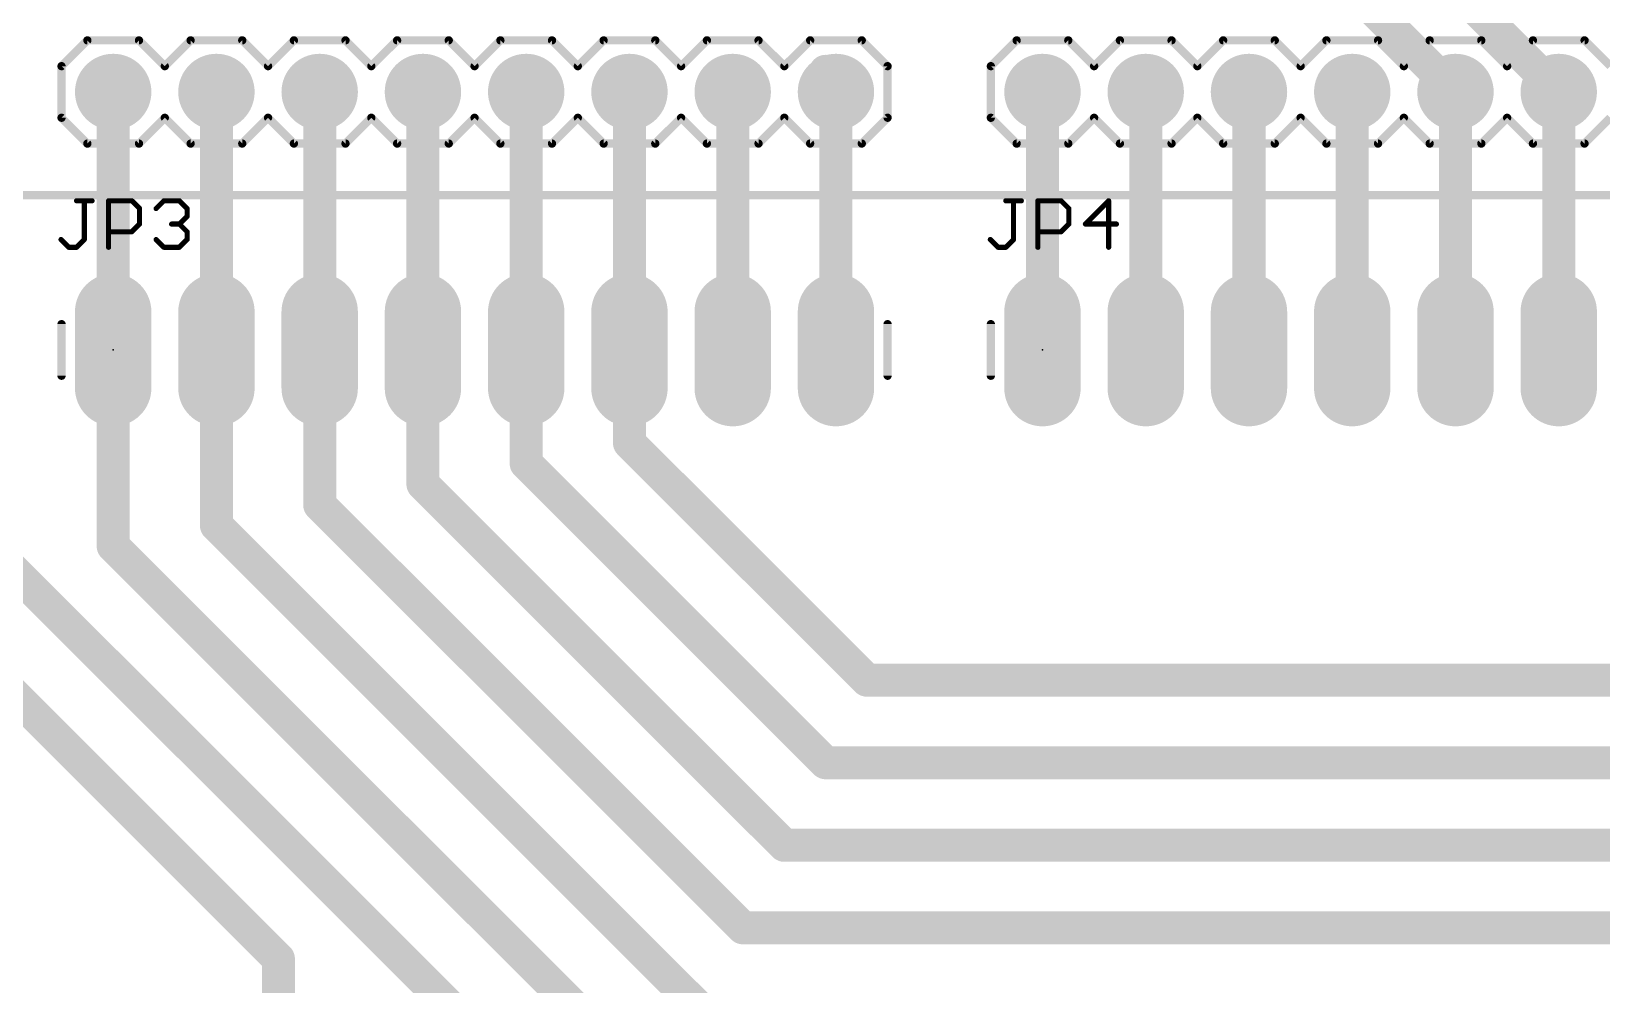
# Model space of a CAD drawing. Extents: x -209 to 66, y -44 to 97.
# Drawn here: x -73.13 to -34.51, y -18.16 to 5.3 of the extents above; entities that cross this region are included whole.
import ezdxf

# ---------------------------------------------------------------- set-up
doc = ezdxf.new("R2010")
doc.units = 0
for name, color, linetype in [('1', 22, 'CONTINUOUS'), ('17', 82, 'CONTINUOUS'), ('21', 253, 'CONTINUOUS'), ('22', 253, 'CONTINUOUS'), ('23', 7, 'CONTINUOUS'), ('25', 253, 'CONTINUOUS'), ('51', 253, 'CONTINUOUS'), ('52', 253, 'CONTINUOUS')]:
    doc.layers.add(name, color=color, linetype=linetype)

# ---------------------------------------------------------------- blocks, each defined once
blk = doc.blocks.new('RECT')
blk.add_solid([(-0.5, -0.5), (0.5, -0.5), (-0.5, 0.5), (0.5, 0.5)])
blk = doc.blocks.new('LONGP100')
at = {"const_width": 1}
blk.add_lwpolyline([(-0.5, 0), (0.5, 0)], dxfattribs=at)
at = {"const_width": 0.5}
for points in [[(-0.5, 0.25, 1), (-0.5, -0.25)], [(0.5, -0.25, 1), (0.5, 0.25)]]:
    blk.add_lwpolyline(points, format="xyb", dxfattribs=at)
blk = doc.blocks.new('ROUNDP')
at = {"const_width": 0.5}
blk.add_lwpolyline([(0, -0.25, 1), (0, 0.25, 1), (0, -0.25)], format="xyb", dxfattribs=at)

msp = doc.modelspace()

# ---------------------------------------------------------------- linework, layer by layer
at = {"layer": '1'}
for points, const_width in [([(-35.56, 3.81), (-41.656, 9.906)], 0.8128), ([(-38.1, 3.81), (-42.418, 8.128)], 0.8128), ([(-68.58, 3.81), (-68.58, 4.064)], 1.27), ([(-66.04, 3.81), (-66.04, 4.064)], 1.27), ([(-63.5, 3.81), (-63.5, 4.064)], 1.27), ([(-60.96, 3.81), (-60.96, 4.064)], 1.27), ([(-58.42, 3.81), (-58.42, 4.064)], 1.27), ([(-55.88, 3.81), (-55.88, 4.064)], 1.27), ([(-53.594, 4.318), (-53.086, 3.81)], 0.8128), ([(-48.26, 3.81), (-48.26, 4.064)], 1.27), ([(-45.72, 3.81), (-45.72, 4.064)], 1.27), ([(-43.18, 3.81), (-43.18, 4.064)], 1.27), ([(-40.64, 3.81), (-40.64, 4.064)], 1.27), ([(-38.1, 3.81), (-38.1, 4.064)], 1.27), ([(-35.56, 3.81), (-35.56, 4.064)], 1.27), ([(-71.374, 3.81), (-71.12, 3.81)], 1.27), ([(-53.34, 3.81), (-53.34, 3.556)], 1.27), ([(-71.12, 3.81), (-71.12, -2.286)], 0.8128), ([(-68.58, 3.81), (-68.58, -2.286)], 0.8128), ([(-66.04, 3.81), (-66.04, -2.54)], 0.8128), ([(-63.5, 3.81), (-63.5, -2.286)], 0.8128), ([(-60.96, 3.81), (-60.96, -2.286)], 0.8128), ([(-58.42, 3.81), (-58.42, -2.286)], 0.8128), ([(-55.88, 3.81), (-55.88, -2.286)], 0.8128), ([(-53.34, 3.81), (-53.086, 3.556)], 0.8128), ([(-53.34, 3.556), (-53.34, -2.286)], 0.8128), ([(-48.26, 3.81), (-48.26, -2.286)], 0.8128), ([(-45.72, 3.81), (-45.72, -2.286)], 0.8128), ([(-43.18, 3.81), (-43.18, -2.286)], 0.8128), ([(-40.64, 3.81), (-40.64, -2.286)], 0.8128), ([(-38.1, 3.81), (-38.1, -2.286)], 0.8128), ([(-35.56, 3.81), (-35.56, -2.286)], 0.8128), ([(-71.12, -2.54), (-71.12, -2.286)], 1.27), ([(-68.58, -2.54), (-68.58, -2.286)], 1.27), ([(-66.04, -2.54), (-65.786, -2.54)], 1.27), ([(-63.5, -2.54), (-63.5, -2.286)], 1.27), ([(-60.96, -2.54), (-60.96, -2.286)], 1.27), ([(-58.42, -2.54), (-58.42, -2.286)], 1.27), ([(-55.88, -2.54), (-55.88, -2.286)], 1.27), ([(-53.34, -2.54), (-53.34, -2.286)], 1.27), ([(-48.26, -2.54), (-48.26, -2.286)], 1.27), ([(-45.72, -2.54), (-45.72, -2.286)], 1.27), ([(-43.18, -2.54), (-43.18, -2.286)], 1.27), ([(-40.64, -2.54), (-40.64, -2.286)], 1.27), ([(-38.1, -2.54), (-38.1, -2.286)], 1.27), ([(-35.56, -2.54), (-35.56, -2.286)], 1.27), ([(-71.12, -2.54), (-71.12, -7.366)], 0.8128), ([(-68.58, -2.54), (-68.58, -6.858)], 0.8128), ([(-66.04, -2.54), (-66.04, -6.35)], 0.8128), ([(-63.5, -2.54), (-63.5, -5.842)], 0.8128), ([(-60.96, -2.54), (-60.96, -5.334)], 0.8128), ([(-58.42, -2.54), (-58.42, -4.826)], 0.8128), ([(-58.42, -4.826), (-52.578, -10.668)], 0.8128), ([(-60.96, -5.334), (-53.594, -12.7)], 0.8128), ([(-63.5, -5.842), (-54.61, -14.732)], 0.8128), ([(-75.184, -6.35), (-58.674, -22.86)], 0.8128), ([(-66.04, -6.35), (-55.626, -16.764)], 0.8128), ([(-77.724, -6.858), (-67.056, -17.526)], 0.8128), ([(-68.58, -6.858), (-56.642, -18.796)], 0.8128), ([(-71.12, -7.366), (-57.658, -20.828)], 0.8128), ([(-52.578, -10.668), (-17.018, -10.668)], 0.8128), ([(-53.594, -12.7), (-16.51, -12.7)], 0.8128), ([(-54.61, -14.732), (-16.002, -14.732)], 0.8128), ([(-55.626, -16.764), (-15.494, -16.764)], 0.8128), ([(-67.056, -17.526), (-67.056, -22.86)], 0.8128)]:
    msp.add_lwpolyline(points, dxfattribs=dict(at, const_width=const_width))
for points, const_width in [([(-68.2625, 4.064, 1), (-68.8975, 4.064)], 0.635), ([(-65.7225, 4.064, 1), (-66.3575, 4.064)], 0.635), ([(-63.1825, 4.064, 1), (-63.8175, 4.064)], 0.635), ([(-60.6425, 4.064, 1), (-61.2775, 4.064)], 0.635), ([(-58.1025, 4.064, 1), (-58.7375, 4.064)], 0.635), ([(-55.5625, 4.064, 1), (-56.1975, 4.064)], 0.635), ([(-53.4503, 4.4617, 1), (-53.7377, 4.1743)], 0.4064), ([(-47.9425, 4.064, 1), (-48.5775, 4.064)], 0.635), ([(-45.4025, 4.064, 1), (-46.0375, 4.064)], 0.635), ([(-42.8625, 4.064, 1), (-43.4975, 4.064)], 0.635), ([(-40.3225, 4.064, 1), (-40.9575, 4.064)], 0.635), ([(-37.7825, 4.064, 1), (-38.4175, 4.064)], 0.635), ([(-35.2425, 4.064, 1), (-35.8775, 4.064)], 0.635), ([(-71.374, 4.1275, 1), (-71.374, 3.4925)], 0.635), ([(-71.12, 3.4925, 1), (-71.12, 4.1275)], 0.635), ([(-53.0225, 3.81, 1), (-53.6575, 3.81)], 0.635), ([(-70.9168, 3.81, 1), (-71.3232, 3.81)], 0.4064), ([(-68.8975, 3.81, 1), (-68.2625, 3.81)], 0.635), ([(-68.3768, 3.81, 1), (-68.7832, 3.81)], 0.4064), ([(-66.3575, 3.81, 1), (-65.7225, 3.81)], 0.635), ([(-65.8368, 3.81, 1), (-66.2432, 3.81)], 0.4064), ([(-63.8175, 3.81, 1), (-63.1825, 3.81)], 0.635), ([(-63.2968, 3.81, 1), (-63.7032, 3.81)], 0.4064), ([(-61.2775, 3.81, 1), (-60.6425, 3.81)], 0.635), ([(-60.7568, 3.81, 1), (-61.1632, 3.81)], 0.4064), ([(-58.7375, 3.81, 1), (-58.1025, 3.81)], 0.635), ([(-58.2168, 3.81, 1), (-58.6232, 3.81)], 0.4064), ([(-56.1975, 3.81, 1), (-55.5625, 3.81)], 0.635), ([(-55.6768, 3.81, 1), (-56.0832, 3.81)], 0.4064), ([(-53.6575, 3.556, 1), (-53.0225, 3.556)], 0.635), ([(-53.1963, 3.9537, 1), (-53.4837, 3.6663)], 0.4064), ([(-53.1368, 3.556, 1), (-53.5432, 3.556)], 0.4064), ([(-53.2297, 3.6663, 1), (-52.9423, 3.9537)], 0.4064), ([(-53.2297, 3.4123, 1), (-52.9423, 3.6997)], 0.4064), ([(-48.5775, 3.81, 1), (-47.9425, 3.81)], 0.635), ([(-48.0568, 3.81, 1), (-48.4632, 3.81)], 0.4064), ([(-46.0375, 3.81, 1), (-45.4025, 3.81)], 0.635), ([(-45.5168, 3.81, 1), (-45.9232, 3.81)], 0.4064), ([(-43.4975, 3.81, 1), (-42.8625, 3.81)], 0.635), ([(-42.9768, 3.81, 1), (-43.3832, 3.81)], 0.4064), ([(-40.9575, 3.81, 1), (-40.3225, 3.81)], 0.635), ([(-40.4368, 3.81, 1), (-40.8432, 3.81)], 0.4064), ([(-38.4175, 3.81, 1), (-37.7825, 3.81)], 0.635), ([(-37.8968, 3.81, 1), (-38.3032, 3.81)], 0.4064), ([(-38.2437, 3.6663, 1), (-37.9563, 3.9537)], 0.4064), ([(-35.8775, 3.81, 1), (-35.2425, 3.81)], 0.635), ([(-35.3568, 3.81, 1), (-35.7632, 3.81)], 0.4064), ([(-35.7037, 3.6663, 1), (-35.4163, 3.9537)], 0.4064), ([(-70.8025, -2.286, 1), (-71.4375, -2.286)], 0.635), ([(-68.2625, -2.286, 1), (-68.8975, -2.286)], 0.635), ([(-66.04, -2.2225, 1), (-66.04, -2.8575)], 0.635), ([(-65.786, -2.8575, 1), (-65.786, -2.2225)], 0.635), ([(-63.1825, -2.286, 1), (-63.8175, -2.286)], 0.635), ([(-60.6425, -2.286, 1), (-61.2775, -2.286)], 0.635), ([(-58.1025, -2.286, 1), (-58.7375, -2.286)], 0.635), ([(-55.5625, -2.286, 1), (-56.1975, -2.286)], 0.635), ([(-53.0225, -2.286, 1), (-53.6575, -2.286)], 0.635), ([(-47.9425, -2.286, 1), (-48.5775, -2.286)], 0.635), ([(-45.4025, -2.286, 1), (-46.0375, -2.286)], 0.635), ([(-42.8625, -2.286, 1), (-43.4975, -2.286)], 0.635), ([(-40.3225, -2.286, 1), (-40.9575, -2.286)], 0.635), ([(-37.7825, -2.286, 1), (-38.4175, -2.286)], 0.635), ([(-35.2425, -2.286, 1), (-35.8775, -2.286)], 0.635), ([(-71.4375, -2.54, 1), (-70.8025, -2.54)], 0.635), ([(-71.3232, -2.286, 1), (-70.9168, -2.286)], 0.4064), ([(-70.9168, -2.54, 1), (-71.3232, -2.54)], 0.4064), ([(-68.8975, -2.54, 1), (-68.2625, -2.54)], 0.635), ([(-68.7832, -2.286, 1), (-68.3768, -2.286)], 0.4064), ([(-68.3768, -2.54, 1), (-68.7832, -2.54)], 0.4064), ([(-65.8368, -2.54, 1), (-66.2432, -2.54)], 0.4064), ([(-63.8175, -2.54, 1), (-63.1825, -2.54)], 0.635), ([(-63.7032, -2.286, 1), (-63.2968, -2.286)], 0.4064), ([(-63.2968, -2.54, 1), (-63.7032, -2.54)], 0.4064), ([(-61.2775, -2.54, 1), (-60.6425, -2.54)], 0.635), ([(-61.1632, -2.286, 1), (-60.7568, -2.286)], 0.4064), ([(-60.7568, -2.54, 1), (-61.1632, -2.54)], 0.4064), ([(-58.7375, -2.54, 1), (-58.1025, -2.54)], 0.635), ([(-58.6232, -2.286, 1), (-58.2168, -2.286)], 0.4064), ([(-58.2168, -2.54, 1), (-58.6232, -2.54)], 0.4064), ([(-56.1975, -2.54, 1), (-55.5625, -2.54)], 0.635), ([(-56.0832, -2.286, 1), (-55.6768, -2.286)], 0.4064), ([(-53.6575, -2.54, 1), (-53.0225, -2.54)], 0.635), ([(-53.5432, -2.286, 1), (-53.1368, -2.286)], 0.4064), ([(-48.5775, -2.54, 1), (-47.9425, -2.54)], 0.635), ([(-48.4632, -2.286, 1), (-48.0568, -2.286)], 0.4064), ([(-46.0375, -2.54, 1), (-45.4025, -2.54)], 0.635), ([(-45.9232, -2.286, 1), (-45.5168, -2.286)], 0.4064), ([(-43.4975, -2.54, 1), (-42.8625, -2.54)], 0.635), ([(-43.3832, -2.286, 1), (-42.9768, -2.286)], 0.4064), ([(-40.9575, -2.54, 1), (-40.3225, -2.54)], 0.635), ([(-40.8432, -2.286, 1), (-40.4368, -2.286)], 0.4064), ([(-38.4175, -2.54, 1), (-37.7825, -2.54)], 0.635), ([(-38.3032, -2.286, 1), (-37.8968, -2.286)], 0.4064), ([(-35.8775, -2.54, 1), (-35.2425, -2.54)], 0.635), ([(-35.7632, -2.286, 1), (-35.3568, -2.286)], 0.4064), ([(-66.2432, -2.54, 1), (-65.8368, -2.54)], 0.4064), ([(-58.2763, -4.6823, 1), (-58.5637, -4.9697)], 0.4064), ([(-58.6232, -4.826, 1), (-58.2168, -4.826)], 0.4064), ([(-60.8163, -5.1903, 1), (-61.1037, -5.4777)], 0.4064), ([(-61.1632, -5.334, 1), (-60.7568, -5.334)], 0.4064), ([(-63.3563, -5.6983, 1), (-63.6437, -5.9857)], 0.4064), ([(-63.7032, -5.842, 1), (-63.2968, -5.842)], 0.4064), ([(-65.8963, -6.2063, 1), (-66.1837, -6.4937)], 0.4064), ([(-66.2432, -6.35, 1), (-65.8368, -6.35)], 0.4064), ([(-68.4363, -6.7143, 1), (-68.7237, -7.0017)], 0.4064), ([(-68.7832, -6.858, 1), (-68.3768, -6.858)], 0.4064), ([(-70.9763, -7.2223, 1), (-71.2637, -7.5097)], 0.4064), ([(-71.3232, -7.366, 1), (-70.9168, -7.366)], 0.4064), ([(-52.578, -10.4648, 1), (-52.578, -10.8712)], 0.4064), ([(-52.7217, -10.8117, 1), (-52.4343, -10.5243)], 0.4064), ([(-53.594, -12.4968, 1), (-53.594, -12.9032)], 0.4064), ([(-53.7377, -12.8437, 1), (-53.4503, -12.5563)], 0.4064), ([(-54.61, -14.5288, 1), (-54.61, -14.9352)], 0.4064), ([(-54.7537, -14.8757, 1), (-54.4663, -14.5883)], 0.4064), ([(-55.626, -16.5608, 1), (-55.626, -16.9672)], 0.4064), ([(-55.7697, -16.9077, 1), (-55.4823, -16.6203)], 0.4064), ([(-66.8528, -17.526, 1), (-67.2592, -17.526)], 0.4064), ([(-67.1997, -17.6697, 1), (-66.9123, -17.3823)], 0.4064)]:
    msp.add_lwpolyline(points, format="xyb", dxfattribs=dict(at, const_width=const_width))
at = {"layer": '21', "const_width": 0.2032}
for points in [[(-72.39, -1.905), (-72.39, -3.175)], [(-52.07, -1.905), (-52.07, -3.175)], [(-49.53, -1.905), (-49.53, -3.175)]]:
    msp.add_lwpolyline(points, dxfattribs=at)
at = {"layer": '21', "const_width": 0.1016}
for points in [[(-72.3392, -1.905, 1), (-72.4408, -1.905)], [(-52.0192, -1.905, 1), (-52.1208, -1.905)], [(-49.4792, -1.905, 1), (-49.5808, -1.905)], [(-72.4408, -3.175, 1), (-72.3392, -3.175)], [(-52.1208, -3.175, 1), (-52.0192, -3.175)], [(-49.5808, -3.175, 1), (-49.4792, -3.175)]]:
    msp.add_lwpolyline(points, format="xyb", dxfattribs=at)
at = {"layer": '22', "const_width": 0.2032}
for points in [[(-72.39, 4.445), (-71.755, 5.08)], [(-70.485, 5.08), (-71.755, 5.08)], [(-69.85, 4.445), (-70.485, 5.08)], [(-69.215, 5.08), (-69.85, 4.445)], [(-67.945, 5.08), (-69.215, 5.08)], [(-67.31, 4.445), (-67.945, 5.08)], [(-66.675, 5.08), (-67.31, 4.445)], [(-65.405, 5.08), (-66.675, 5.08)], [(-64.77, 4.445), (-65.405, 5.08)], [(-64.77, 4.445), (-64.135, 5.08)], [(-62.865, 5.08), (-64.135, 5.08)], [(-62.23, 4.445), (-62.865, 5.08)], [(-61.595, 5.08), (-62.23, 4.445)], [(-60.325, 5.08), (-61.595, 5.08)], [(-59.69, 4.445), (-60.325, 5.08)], [(-59.055, 5.08), (-59.69, 4.445)], [(-57.785, 5.08), (-59.055, 5.08)], [(-57.15, 4.445), (-57.785, 5.08)], [(-57.15, 4.445), (-56.515, 5.08)], [(-55.245, 5.08), (-56.515, 5.08)], [(-54.61, 4.445), (-55.245, 5.08)], [(-54.61, 4.445), (-53.975, 5.08)], [(-52.705, 5.08), (-53.975, 5.08)], [(-52.07, 4.445), (-52.705, 5.08)], [(-49.53, 4.445), (-48.895, 5.08)], [(-47.625, 5.08), (-48.895, 5.08)], [(-46.99, 4.445), (-47.625, 5.08)], [(-46.355, 5.08), (-46.99, 4.445)], [(-45.085, 5.08), (-46.355, 5.08)], [(-44.45, 4.445), (-45.085, 5.08)], [(-43.815, 5.08), (-44.45, 4.445)], [(-42.545, 5.08), (-43.815, 5.08)], [(-41.91, 4.445), (-42.545, 5.08)], [(-41.91, 4.445), (-41.275, 5.08)], [(-40.005, 5.08), (-41.275, 5.08)], [(-39.37, 4.445), (-40.005, 5.08)], [(-38.735, 5.08), (-39.37, 4.445)], [(-37.465, 5.08), (-38.735, 5.08)], [(-36.83, 4.445), (-37.465, 5.08)], [(-36.195, 5.08), (-36.83, 4.445)], [(-34.925, 5.08), (-36.195, 5.08)], [(-34.29, 4.445), (-34.925, 5.08)], [(-72.39, 3.175), (-72.39, 4.445)], [(-52.07, 3.175), (-52.07, 4.445)], [(-49.53, 3.175), (-49.53, 4.445)], [(-71.755, 2.54), (-72.39, 3.175)], [(-70.485, 2.54), (-69.85, 3.175)], [(-69.85, 3.175), (-69.215, 2.54)], [(-67.945, 2.54), (-67.31, 3.175)], [(-67.31, 3.175), (-66.675, 2.54)], [(-65.405, 2.54), (-64.77, 3.175)], [(-64.135, 2.54), (-64.77, 3.175)], [(-62.865, 2.54), (-62.23, 3.175)], [(-62.23, 3.175), (-61.595, 2.54)], [(-60.325, 2.54), (-59.69, 3.175)], [(-59.69, 3.175), (-59.055, 2.54)], [(-57.785, 2.54), (-57.15, 3.175)], [(-56.515, 2.54), (-57.15, 3.175)], [(-55.245, 2.54), (-54.61, 3.175)], [(-53.975, 2.54), (-54.61, 3.175)], [(-52.705, 2.54), (-52.07, 3.175)], [(-48.895, 2.54), (-49.53, 3.175)], [(-47.625, 2.54), (-46.99, 3.175)], [(-46.99, 3.175), (-46.355, 2.54)], [(-45.085, 2.54), (-44.45, 3.175)], [(-44.45, 3.175), (-43.815, 2.54)], [(-42.545, 2.54), (-41.91, 3.175)], [(-41.275, 2.54), (-41.91, 3.175)], [(-40.005, 2.54), (-39.37, 3.175)], [(-39.37, 3.175), (-38.735, 2.54)], [(-37.465, 2.54), (-36.83, 3.175)], [(-36.83, 3.175), (-36.195, 2.54)], [(-34.925, 2.54), (-34.29, 3.175)], [(-71.755, 2.54), (-70.485, 2.54)], [(-69.215, 2.54), (-67.945, 2.54)], [(-66.675, 2.54), (-65.405, 2.54)], [(-64.135, 2.54), (-62.865, 2.54)], [(-61.595, 2.54), (-60.325, 2.54)], [(-59.055, 2.54), (-57.785, 2.54)], [(-56.515, 2.54), (-55.245, 2.54)], [(-53.975, 2.54), (-52.705, 2.54)], [(-48.895, 2.54), (-47.625, 2.54)], [(-46.355, 2.54), (-45.085, 2.54)], [(-43.815, 2.54), (-42.545, 2.54)], [(-41.275, 2.54), (-40.005, 2.54)], [(-38.735, 2.54), (-37.465, 2.54)], [(-36.195, 2.54), (-34.925, 2.54)]]:
    msp.add_lwpolyline(points, dxfattribs=at)
at = {"layer": '22', "const_width": 0.1016}
for points in [[(-71.755, 5.1308, 1), (-71.755, 5.0292)], [(-71.7191, 5.0441, 1), (-71.7909, 5.1159)], [(-70.4491, 5.1159, 1), (-70.5209, 5.0441)], [(-70.485, 5.0292, 1), (-70.485, 5.1308)], [(-69.215, 5.1308, 1), (-69.215, 5.0292)], [(-69.1791, 5.0441, 1), (-69.2509, 5.1159)], [(-67.9091, 5.1159, 1), (-67.9809, 5.0441)], [(-67.945, 5.0292, 1), (-67.945, 5.1308)], [(-66.675, 5.1308, 1), (-66.675, 5.0292)], [(-66.6391, 5.0441, 1), (-66.7109, 5.1159)], [(-65.3691, 5.1159, 1), (-65.4409, 5.0441)], [(-65.405, 5.0292, 1), (-65.405, 5.1308)], [(-64.135, 5.1308, 1), (-64.135, 5.0292)], [(-64.0991, 5.0441, 1), (-64.1709, 5.1159)], [(-62.8291, 5.1159, 1), (-62.9009, 5.0441)], [(-62.865, 5.0292, 1), (-62.865, 5.1308)], [(-61.595, 5.1308, 1), (-61.595, 5.0292)], [(-61.5591, 5.0441, 1), (-61.6309, 5.1159)], [(-60.2891, 5.1159, 1), (-60.3609, 5.0441)], [(-60.325, 5.0292, 1), (-60.325, 5.1308)], [(-59.055, 5.1308, 1), (-59.055, 5.0292)], [(-59.0191, 5.0441, 1), (-59.0909, 5.1159)], [(-57.7491, 5.1159, 1), (-57.8209, 5.0441)], [(-57.785, 5.0292, 1), (-57.785, 5.1308)], [(-56.515, 5.1308, 1), (-56.515, 5.0292)], [(-56.4791, 5.0441, 1), (-56.5509, 5.1159)], [(-55.2091, 5.1159, 1), (-55.2809, 5.0441)], [(-55.245, 5.0292, 1), (-55.245, 5.1308)], [(-53.975, 5.1308, 1), (-53.975, 5.0292)], [(-53.9391, 5.0441, 1), (-54.0109, 5.1159)], [(-52.6691, 5.1159, 1), (-52.7409, 5.0441)], [(-52.705, 5.0292, 1), (-52.705, 5.1308)], [(-48.895, 5.1308, 1), (-48.895, 5.0292)], [(-48.8591, 5.0441, 1), (-48.9309, 5.1159)], [(-47.5891, 5.1159, 1), (-47.6609, 5.0441)], [(-47.625, 5.0292, 1), (-47.625, 5.1308)], [(-46.355, 5.1308, 1), (-46.355, 5.0292)], [(-46.3191, 5.0441, 1), (-46.3909, 5.1159)], [(-45.0491, 5.1159, 1), (-45.1209, 5.0441)], [(-45.085, 5.0292, 1), (-45.085, 5.1308)], [(-43.815, 5.1308, 1), (-43.815, 5.0292)], [(-43.7791, 5.0441, 1), (-43.8509, 5.1159)], [(-42.5091, 5.1159, 1), (-42.5809, 5.0441)], [(-42.545, 5.0292, 1), (-42.545, 5.1308)], [(-41.275, 5.1308, 1), (-41.275, 5.0292)], [(-41.2391, 5.0441, 1), (-41.3109, 5.1159)], [(-39.9691, 5.1159, 1), (-40.0409, 5.0441)], [(-40.005, 5.0292, 1), (-40.005, 5.1308)], [(-38.735, 5.1308, 1), (-38.735, 5.0292)], [(-38.6991, 5.0441, 1), (-38.7709, 5.1159)], [(-37.4291, 5.1159, 1), (-37.5009, 5.0441)], [(-37.465, 5.0292, 1), (-37.465, 5.1308)], [(-36.195, 5.1308, 1), (-36.195, 5.0292)], [(-36.1591, 5.0441, 1), (-36.2309, 5.1159)], [(-34.8891, 5.1159, 1), (-34.9609, 5.0441)], [(-34.925, 5.0292, 1), (-34.925, 5.1308)], [(-72.3392, 4.445, 1), (-72.4408, 4.445)], [(-72.4259, 4.4809, 1), (-72.3541, 4.4091)], [(-69.8859, 4.4809, 1), (-69.8141, 4.4091)], [(-69.8859, 4.4091, 1), (-69.8141, 4.4809)], [(-67.3459, 4.4809, 1), (-67.2741, 4.4091)], [(-67.3459, 4.4091, 1), (-67.2741, 4.4809)], [(-64.8059, 4.4809, 1), (-64.7341, 4.4091)], [(-64.8059, 4.4091, 1), (-64.7341, 4.4809)], [(-62.2659, 4.4809, 1), (-62.1941, 4.4091)], [(-62.2659, 4.4091, 1), (-62.1941, 4.4809)], [(-59.7259, 4.4809, 1), (-59.6541, 4.4091)], [(-59.7259, 4.4091, 1), (-59.6541, 4.4809)], [(-57.1859, 4.4809, 1), (-57.1141, 4.4091)], [(-57.1859, 4.4091, 1), (-57.1141, 4.4809)], [(-54.6459, 4.4809, 1), (-54.5741, 4.4091)], [(-54.6459, 4.4091, 1), (-54.5741, 4.4809)], [(-52.0192, 4.445, 1), (-52.1208, 4.445)], [(-52.1059, 4.4091, 1), (-52.0341, 4.4809)], [(-49.4792, 4.445, 1), (-49.5808, 4.445)], [(-49.5659, 4.4809, 1), (-49.4941, 4.4091)], [(-47.0259, 4.4809, 1), (-46.9541, 4.4091)], [(-47.0259, 4.4091, 1), (-46.9541, 4.4809)], [(-44.4859, 4.4809, 1), (-44.4141, 4.4091)], [(-44.4859, 4.4091, 1), (-44.4141, 4.4809)], [(-41.9459, 4.4809, 1), (-41.8741, 4.4091)], [(-41.9459, 4.4091, 1), (-41.8741, 4.4809)], [(-39.4059, 4.4809, 1), (-39.3341, 4.4091)], [(-39.4059, 4.4091, 1), (-39.3341, 4.4809)], [(-36.8659, 4.4809, 1), (-36.7941, 4.4091)], [(-36.8659, 4.4091, 1), (-36.7941, 4.4809)], [(-72.3541, 3.2109, 1), (-72.4259, 3.1391)], [(-72.4408, 3.175, 1), (-72.3392, 3.175)], [(-69.8141, 3.2109, 1), (-69.8859, 3.1391)], [(-69.8141, 3.1391, 1), (-69.8859, 3.2109)], [(-67.2741, 3.2109, 1), (-67.3459, 3.1391)], [(-67.2741, 3.1391, 1), (-67.3459, 3.2109)], [(-64.7341, 3.2109, 1), (-64.8059, 3.1391)], [(-64.7341, 3.1391, 1), (-64.8059, 3.2109)], [(-62.1941, 3.2109, 1), (-62.2659, 3.1391)], [(-62.1941, 3.1391, 1), (-62.2659, 3.2109)], [(-59.6541, 3.2109, 1), (-59.7259, 3.1391)], [(-59.6541, 3.1391, 1), (-59.7259, 3.2109)], [(-57.1141, 3.2109, 1), (-57.1859, 3.1391)], [(-57.1141, 3.1391, 1), (-57.1859, 3.2109)], [(-54.5741, 3.2109, 1), (-54.6459, 3.1391)], [(-54.5741, 3.1391, 1), (-54.6459, 3.2109)], [(-52.1208, 3.175, 1), (-52.0192, 3.175)], [(-52.0341, 3.1391, 1), (-52.1059, 3.2109)], [(-49.4941, 3.2109, 1), (-49.5659, 3.1391)], [(-49.5808, 3.175, 1), (-49.4792, 3.175)], [(-46.9541, 3.2109, 1), (-47.0259, 3.1391)], [(-46.9541, 3.1391, 1), (-47.0259, 3.2109)], [(-44.4141, 3.2109, 1), (-44.4859, 3.1391)], [(-44.4141, 3.1391, 1), (-44.4859, 3.2109)], [(-41.8741, 3.2109, 1), (-41.9459, 3.1391)], [(-41.8741, 3.1391, 1), (-41.9459, 3.2109)], [(-39.3341, 3.2109, 1), (-39.4059, 3.1391)], [(-39.3341, 3.1391, 1), (-39.4059, 3.2109)], [(-36.7941, 3.2109, 1), (-36.8659, 3.1391)], [(-36.7941, 3.1391, 1), (-36.8659, 3.2109)], [(-71.755, 2.5908, 1), (-71.755, 2.4892)], [(-71.7909, 2.5041, 1), (-71.7191, 2.5759)], [(-70.5209, 2.5759, 1), (-70.4491, 2.5041)], [(-70.485, 2.4892, 1), (-70.485, 2.5908)], [(-69.215, 2.5908, 1), (-69.215, 2.4892)], [(-69.2509, 2.5041, 1), (-69.1791, 2.5759)], [(-67.9809, 2.5759, 1), (-67.9091, 2.5041)], [(-67.945, 2.4892, 1), (-67.945, 2.5908)], [(-66.675, 2.5908, 1), (-66.675, 2.4892)], [(-66.7109, 2.5041, 1), (-66.6391, 2.5759)], [(-65.4409, 2.5759, 1), (-65.3691, 2.5041)], [(-65.405, 2.4892, 1), (-65.405, 2.5908)], [(-64.135, 2.5908, 1), (-64.135, 2.4892)], [(-64.1709, 2.5041, 1), (-64.0991, 2.5759)], [(-62.9009, 2.5759, 1), (-62.8291, 2.5041)], [(-62.865, 2.4892, 1), (-62.865, 2.5908)], [(-61.595, 2.5908, 1), (-61.595, 2.4892)], [(-61.6309, 2.5041, 1), (-61.5591, 2.5759)], [(-60.3609, 2.5759, 1), (-60.2891, 2.5041)], [(-60.325, 2.4892, 1), (-60.325, 2.5908)], [(-59.055, 2.5908, 1), (-59.055, 2.4892)], [(-59.0909, 2.5041, 1), (-59.0191, 2.5759)], [(-57.8209, 2.5759, 1), (-57.7491, 2.5041)], [(-57.785, 2.4892, 1), (-57.785, 2.5908)], [(-56.515, 2.5908, 1), (-56.515, 2.4892)], [(-56.5509, 2.5041, 1), (-56.4791, 2.5759)], [(-55.2809, 2.5759, 1), (-55.2091, 2.5041)], [(-55.245, 2.4892, 1), (-55.245, 2.5908)], [(-53.975, 2.5908, 1), (-53.975, 2.4892)], [(-54.0109, 2.5041, 1), (-53.9391, 2.5759)], [(-52.7409, 2.5759, 1), (-52.6691, 2.5041)], [(-52.705, 2.4892, 1), (-52.705, 2.5908)], [(-48.895, 2.5908, 1), (-48.895, 2.4892)], [(-48.9309, 2.5041, 1), (-48.8591, 2.5759)], [(-47.6609, 2.5759, 1), (-47.5891, 2.5041)], [(-47.625, 2.4892, 1), (-47.625, 2.5908)], [(-46.355, 2.5908, 1), (-46.355, 2.4892)], [(-46.3909, 2.5041, 1), (-46.3191, 2.5759)], [(-45.1209, 2.5759, 1), (-45.0491, 2.5041)], [(-45.085, 2.4892, 1), (-45.085, 2.5908)], [(-43.815, 2.5908, 1), (-43.815, 2.4892)], [(-43.8509, 2.5041, 1), (-43.7791, 2.5759)], [(-42.5809, 2.5759, 1), (-42.5091, 2.5041)], [(-42.545, 2.4892, 1), (-42.545, 2.5908)], [(-41.275, 2.5908, 1), (-41.275, 2.4892)], [(-41.3109, 2.5041, 1), (-41.2391, 2.5759)], [(-40.0409, 2.5759, 1), (-39.9691, 2.5041)], [(-40.005, 2.4892, 1), (-40.005, 2.5908)], [(-38.735, 2.5908, 1), (-38.735, 2.4892)], [(-38.7709, 2.5041, 1), (-38.6991, 2.5759)], [(-37.5009, 2.5759, 1), (-37.4291, 2.5041)], [(-37.465, 2.4892, 1), (-37.465, 2.5908)], [(-36.195, 2.5908, 1), (-36.195, 2.4892)], [(-36.2309, 2.5041, 1), (-36.1591, 2.5759)], [(-34.9609, 2.5759, 1), (-34.8891, 2.5041)], [(-34.925, 2.4892, 1), (-34.925, 2.5908)]]:
    msp.add_lwpolyline(points, format="xyb", dxfattribs=at)
at = {"layer": '23'}
for p in [(-71.12, -2.54), (-48.26, -2.54)]:
    msp.add_point(p, dxfattribs=at)
at = {"layer": '25', "const_width": 0.127}
for points in [[(-72.0214, 1.1313), (-71.6401, 1.1313)], [(-71.8307, 0.178), (-71.8307, 1.1313)], [(-71.2333, -0.0127), (-71.2333, 1.1313)], [(-71.2333, 1.1313), (-70.6613, 1.1313)], [(-70.6613, 1.1313), (-70.4707, 0.9406)], [(-70.0639, 0.9406), (-69.8732, 1.1313)], [(-69.8732, 1.1313), (-69.4919, 1.1313)], [(-69.4919, 1.1313), (-69.3013, 0.9406)], [(-49.1614, 1.1313), (-48.7801, 1.1313)], [(-48.9707, 0.178), (-48.9707, 1.1313)], [(-48.3733, -0.0127), (-48.3733, 1.1313)], [(-48.3733, 1.1313), (-47.8013, 1.1313)], [(-47.8013, 1.1313), (-47.6107, 0.9406)], [(-46.6319, 1.1313), (-47.2039, 0.5593)], [(-46.6319, -0.0127), (-46.6319, 1.1313)], [(-70.4707, 0.9406), (-70.4707, 0.5593)], [(-69.3013, 0.75), (-69.4919, 0.5593)], [(-69.3013, 0.9406), (-69.3013, 0.75)], [(-47.6107, 0.9406), (-47.6107, 0.5593)], [(-70.6613, 0.3686), (-71.2333, 0.3686)], [(-70.4707, 0.5593), (-70.6613, 0.3686)], [(-69.4919, 0.5593), (-69.6826, 0.5593)], [(-69.4919, 0.5593), (-69.3013, 0.3686)], [(-69.3013, 0.3686), (-69.3013, 0.178)], [(-47.8013, 0.3686), (-48.3733, 0.3686)], [(-47.6107, 0.5593), (-47.8013, 0.3686)], [(-47.2039, 0.5593), (-46.4413, 0.5593)], [(-72.4027, 0.178), (-72.212, -0.0127)], [(-72.212, -0.0127), (-72.0214, -0.0127)], [(-72.0214, -0.0127), (-71.8307, 0.178)], [(-69.8732, -0.0127), (-70.0639, 0.178)], [(-69.4919, -0.0127), (-69.8732, -0.0127)], [(-69.3013, 0.178), (-69.4919, -0.0127)], [(-49.5427, 0.178), (-49.352, -0.0127)], [(-49.352, -0.0127), (-49.1614, -0.0127)], [(-49.1614, -0.0127), (-48.9707, 0.178)]]:
    msp.add_lwpolyline(points, dxfattribs=at)
at = {"layer": '25', "const_width": 0.0635}
for points in [[(-72.0214, 1.163, 1), (-72.0214, 1.0995)], [(-71.799, 1.1313, 1), (-71.8625, 1.1313)], [(-71.6401, 1.0995, 1), (-71.6401, 1.163)], [(-71.2016, 1.1313, 1), (-71.2651, 1.1313)], [(-71.2333, 1.163, 1), (-71.2333, 1.0995)], [(-70.6389, 1.1537, 1), (-70.6838, 1.1088)], [(-70.6613, 1.0995, 1), (-70.6613, 1.163)], [(-69.8732, 1.163, 1), (-69.8732, 1.0995)], [(-69.8508, 1.1088, 1), (-69.8957, 1.1537)], [(-69.4695, 1.1537, 1), (-69.5144, 1.1088)], [(-69.4919, 1.0995, 1), (-69.4919, 1.163)], [(-49.1614, 1.163, 1), (-49.1614, 1.0995)], [(-48.939, 1.1313, 1), (-49.0025, 1.1313)], [(-48.7801, 1.0995, 1), (-48.7801, 1.163)], [(-48.3416, 1.1313, 1), (-48.4051, 1.1313)], [(-48.3733, 1.163, 1), (-48.3733, 1.0995)], [(-47.7789, 1.1537, 1), (-47.8238, 1.1088)], [(-47.8013, 1.0995, 1), (-47.8013, 1.163)], [(-46.6002, 1.1313, 1), (-46.6637, 1.1313)], [(-46.6095, 1.1088, 1), (-46.6544, 1.1537)], [(-70.4389, 0.9406, 1), (-70.5024, 0.9406)], [(-70.4931, 0.9182, 1), (-70.4482, 0.9631)], [(-70.0864, 0.9631, 1), (-70.0415, 0.9182)], [(-69.2695, 0.9406, 1), (-69.333, 0.9406)], [(-69.333, 0.75, 1), (-69.2695, 0.75)], [(-69.3237, 0.9182, 1), (-69.2788, 0.9631)], [(-69.2788, 0.7275, 1), (-69.3237, 0.7724)], [(-47.5789, 0.9406, 1), (-47.6424, 0.9406)], [(-47.6331, 0.9182, 1), (-47.5882, 0.9631)], [(-71.2333, 0.4004, 1), (-71.2333, 0.3369)], [(-70.6838, 0.3911, 1), (-70.6389, 0.3462)], [(-70.6613, 0.3369, 1), (-70.6613, 0.4004)], [(-70.5024, 0.5593, 1), (-70.4389, 0.5593)], [(-70.4482, 0.5368, 1), (-70.4931, 0.5817)], [(-69.6826, 0.591, 1), (-69.6826, 0.5275)], [(-69.4695, 0.5817, 1), (-69.5144, 0.5368)], [(-69.5144, 0.5817, 1), (-69.4695, 0.5368)], [(-69.4919, 0.5275, 1), (-69.4919, 0.591)], [(-69.2695, 0.3686, 1), (-69.333, 0.3686)], [(-69.3237, 0.3462, 1), (-69.2788, 0.3911)], [(-48.3733, 0.4004, 1), (-48.3733, 0.3369)], [(-47.8238, 0.3911, 1), (-47.7789, 0.3462)], [(-47.8013, 0.3369, 1), (-47.8013, 0.4004)], [(-47.6424, 0.5593, 1), (-47.5789, 0.5593)], [(-47.5882, 0.5368, 1), (-47.6331, 0.5817)], [(-47.2039, 0.591, 1), (-47.2039, 0.5275)], [(-47.2264, 0.5817, 1), (-47.1815, 0.5368)], [(-46.4413, 0.5275, 1), (-46.4413, 0.591)], [(-72.3802, 0.2004, 1), (-72.4252, 0.1555)], [(-72.212, 0.019, 1), (-72.212, -0.0445)], [(-72.2345, -0.0352, 1), (-72.1896, 0.0098)], [(-72.0438, 0.0098, 1), (-71.9989, -0.0352)], [(-72.0214, -0.0445, 1), (-72.0214, 0.019)], [(-71.8625, 0.178, 1), (-71.799, 0.178)], [(-71.8083, 0.1555, 1), (-71.8532, 0.2004)], [(-71.2651, -0.0127, 1), (-71.2016, -0.0127)], [(-70.0415, 0.2004, 1), (-70.0864, 0.1555)], [(-69.8732, 0.019, 1), (-69.8732, -0.0445)], [(-69.8957, -0.0352, 1), (-69.8508, 0.0098)], [(-69.5144, 0.0098, 1), (-69.4695, -0.0352)], [(-69.4919, -0.0445, 1), (-69.4919, 0.019)], [(-69.333, 0.178, 1), (-69.2695, 0.178)], [(-69.2788, 0.1555, 1), (-69.3237, 0.2004)], [(-49.5202, 0.2004, 1), (-49.5652, 0.1555)], [(-49.352, 0.019, 1), (-49.352, -0.0445)], [(-49.3745, -0.0352, 1), (-49.3296, 0.0098)], [(-49.1838, 0.0098, 1), (-49.1389, -0.0352)], [(-49.1614, -0.0445, 1), (-49.1614, 0.019)], [(-49.0025, 0.178, 1), (-48.939, 0.178)], [(-48.9483, 0.1555, 1), (-48.9932, 0.2004)], [(-48.4051, -0.0127, 1), (-48.3416, -0.0127)], [(-46.6637, -0.0127, 1), (-46.6002, -0.0127)]]:
    msp.add_lwpolyline(points, format="xyb", dxfattribs=at)
at = {"layer": '52', "const_width": 0.2032}
msp.add_lwpolyline([(-116.84, 1.27), (-20.32, 1.27)], dxfattribs=at)

# ---------------------------------------------------------------- block references
at = {"layer": '17', "xscale": 1.8796, "yscale": 1.8796}
for name, p, rotation in [('ROUNDP', (-71.12, 3.81), 270), ('ROUNDP', (-71.12, 3.81), 270), ('ROUNDP', (-68.58, 3.81), 270), ('ROUNDP', (-68.58, 3.81), 270), ('ROUNDP', (-66.04, 3.81), 270), ('ROUNDP', (-66.04, 3.81), 270), ('ROUNDP', (-63.5, 3.81), 270), ('ROUNDP', (-63.5, 3.81), 270), ('ROUNDP', (-60.96, 3.81), 270), ('ROUNDP', (-60.96, 3.81), 270), ('ROUNDP', (-58.42, 3.81), 270), ('ROUNDP', (-58.42, 3.81), 270), ('ROUNDP', (-55.88, 3.81), 270), ('ROUNDP', (-55.88, 3.81), 270), ('ROUNDP', (-53.34, 3.81), 270), ('ROUNDP', (-53.34, 3.81), 270), ('ROUNDP', (-48.26, 3.81), 270), ('ROUNDP', (-48.26, 3.81), 270), ('ROUNDP', (-45.72, 3.81), 270), ('ROUNDP', (-45.72, 3.81), 270), ('ROUNDP', (-43.18, 3.81), 270), ('ROUNDP', (-43.18, 3.81), 270), ('ROUNDP', (-40.64, 3.81), 270), ('ROUNDP', (-40.64, 3.81), 270), ('ROUNDP', (-38.1, 3.81), 270), ('ROUNDP', (-38.1, 3.81), 270), ('ROUNDP', (-35.56, 3.81), 270), ('ROUNDP', (-35.56, 3.81), 270), ('LONGP100', (-71.12, -2.54), 90), ('LONGP100', (-71.12, -2.54), 90), ('LONGP100', (-68.58, -2.54), 90), ('LONGP100', (-68.58, -2.54), 90), ('LONGP100', (-66.04, -2.54), 90), ('LONGP100', (-66.04, -2.54), 90), ('LONGP100', (-63.5, -2.54), 90), ('LONGP100', (-63.5, -2.54), 90), ('LONGP100', (-60.96, -2.54), 90), ('LONGP100', (-60.96, -2.54), 90), ('LONGP100', (-58.42, -2.54), 90), ('LONGP100', (-58.42, -2.54), 90), ('LONGP100', (-55.88, -2.54), 90), ('LONGP100', (-55.88, -2.54), 90), ('LONGP100', (-53.34, -2.54), 90), ('LONGP100', (-53.34, -2.54), 90), ('LONGP100', (-48.26, -2.54), 90), ('LONGP100', (-48.26, -2.54), 90), ('LONGP100', (-45.72, -2.54), 90), ('LONGP100', (-45.72, -2.54), 90), ('LONGP100', (-43.18, -2.54), 90), ('LONGP100', (-43.18, -2.54), 90), ('LONGP100', (-40.64, -2.54), 90), ('LONGP100', (-40.64, -2.54), 90), ('LONGP100', (-38.1, -2.54), 90), ('LONGP100', (-38.1, -2.54), 90), ('LONGP100', (-35.56, -2.54), 90), ('LONGP100', (-35.56, -2.54), 90)]:
    msp.add_blockref(name, p, dxfattribs=dict(at, rotation=rotation))
at = {"layer": '51', "xscale": 0.508, "yscale": 0.508}
for p in [(-71.12, -2.54), (-68.58, -2.54), (-66.04, -2.54), (-63.5, -2.54), (-60.96, -2.54), (-58.42, -2.54), (-55.88, -2.54), (-53.34, -2.54), (-48.26, -2.54), (-45.72, -2.54), (-43.18, -2.54), (-40.64, -2.54), (-38.1, -2.54), (-35.56, -2.54)]:
    msp.add_blockref('RECT', p, dxfattribs=at)
at = {"layer": '52', "xscale": 0.508, "yscale": 0.508}
for p in [(-71.12, 3.81), (-68.58, 3.81), (-66.04, 3.81), (-63.5, 3.81), (-60.96, 3.81), (-58.42, 3.81), (-55.88, 3.81), (-53.34, 3.81), (-48.26, 3.81), (-45.72, 3.81), (-43.18, 3.81), (-40.64, 3.81), (-38.1, 3.81), (-35.56, 3.81)]:
    msp.add_blockref('RECT', p, dxfattribs=at)

doc.saveas('drawing.dxf')
